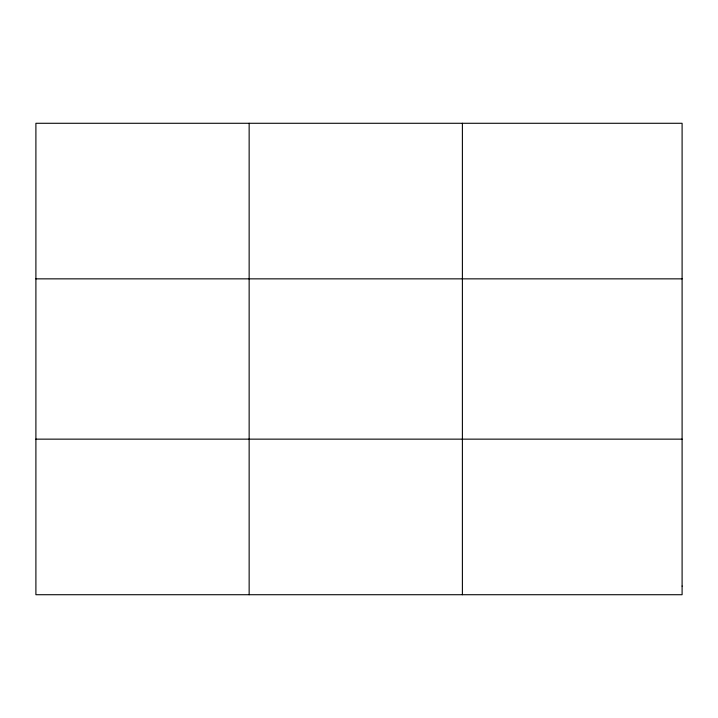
<?xml version="1.0" encoding="UTF-8"?>
<svg xmlns="http://www.w3.org/2000/svg" width="718" height="718" viewBox="0 0 718 718"><rect width="100%" height="100%" fill="white"/><g stroke="black" fill="none" stroke-linecap="round" stroke-linejoin="round"><path stroke-width="1.08" d="M249.146 594.719L249.146 123.281M462.392 594.719L462.392 123.281M35.9 278.853L682.1 278.853M35.9 439.147L682.1 439.147M682.1 586.076L682.1 594.719L35.9 594.719L35.9 123.281L682.1 123.281L682.1 586.076"/></g></svg>
